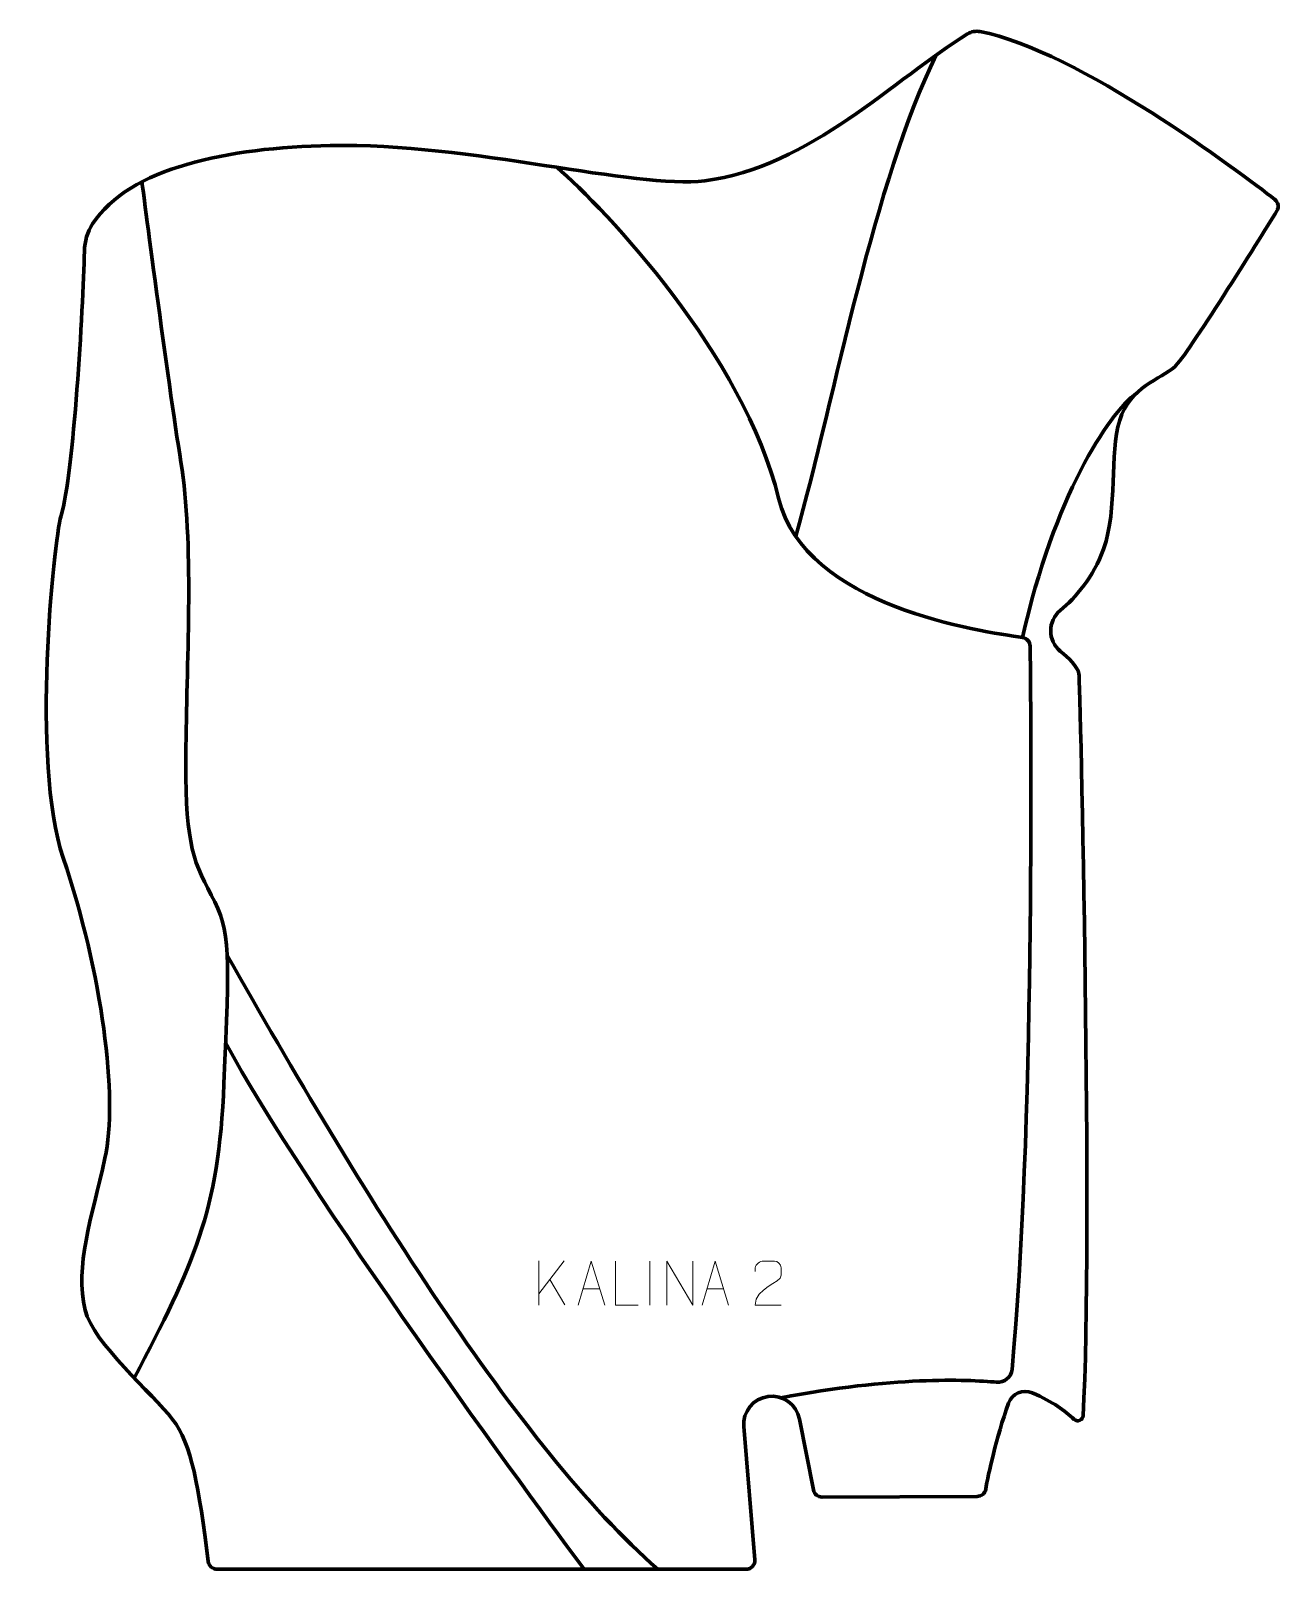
# Model space of a CAD drawing. Header units: millimetres. Extents: x -357 to 349, y -435 to 435.
import ezdxf

# ---------------------------------------------------------------- set-up
doc = ezdxf.new("R2010")
doc.units = ezdxf.units.MM
doc.header["$MEASUREMENT"] = 0
for name, color, linetype in [('layer 1', 7, 'Continuous'), ('layer 2', 7, 'Continuous'), ('layer 3', 7, 'Continuous')]:
    doc.layers.add(name, color=color, linetype=linetype)

msp = doc.modelspace()

# ---------------------------------------------------------------- linework, layer by layer
at = {"layer": 'layer 1', "color": 250, "lineweight": 9}
for points in [[(-69.8793, -260.6308), (-69.8793, -260.6308), (-69.8793, -285.5844), (-69.8793, -285.5844)], [(-55.5031, -260.6308), (-55.5031, -260.6308), (-69.8793, -279.2705), (-69.8793, -279.2705)], [(-7.0309, -260.6494), (-7.0309, -260.6494), (-7.0309, -285.6235), (-7.0309, -285.6235)], [(-55.1778, -285.4886), (-55.1778, -285.4886), (-63.6483, -271.175), (-63.6483, -271.175)], [(-44.7788, -276.3638), (-44.7788, -276.3638), (-35.2831, -276.3638), (-35.2831, -276.3638)], [(25.2212, -276.3638), (25.2212, -276.3638), (34.7169, -276.3638), (34.7169, -276.3638)]]:
    msp.add_open_spline(points, degree=3, dxfattribs=at)
for points, knots in [([(-47.5014, -285.6132), (-47.5014, -285.6132), (-40.1304, -260.6597), (-40.1304, -260.6597), (-40.1304, -260.6597), (-40.1304, -260.6597), (-32.5605, -285.6132), (-32.5605, -285.6132)], [0, 0, 0, 0, 0.33333333, 0.33333333, 0.33333333, 0.33333333, 1, 1, 1, 1]), ([(-13.5564, -285.6133), (-13.5564, -285.6133), (-26.5055, -285.6133), (-26.5055, -285.6133), (-26.5055, -285.6133), (-26.5055, -285.6133), (-26.5055, -260.6597), (-26.5055, -260.6597)], [0, 0, 0, 0, 0.33333333, 0.33333333, 0.33333333, 0.33333333, 1, 1, 1, 1]), ([(2.6417, -285.6132), (2.6417, -285.6132), (2.6417, -260.6597), (2.6417, -260.6597), (2.6417, -260.6597), (2.6417, -260.6597), (17.2965, -285.6132), (17.2965, -285.6132), (17.2965, -285.6132), (17.2965, -285.6132), (17.2965, -260.6597), (17.2965, -260.6597)], [0, 0, 0, 0, 0.25, 0.25, 0.25, 0.25, 0.5, 0.5, 0.5, 0.5, 1, 1, 1, 1]), ([(22.4986, -285.6132), (22.4986, -285.6132), (29.8696, -260.6597), (29.8696, -260.6597), (29.8696, -260.6597), (29.8696, -260.6597), (37.4395, -285.6132), (37.4395, -285.6132)], [0, 0, 0, 0, 0.33333333, 0.33333333, 0.33333333, 0.33333333, 1, 1, 1, 1]), ([(67.3405, -285.6236), (62.4261, -285.6233), (57.5117, -285.6233), (52.5976, -285.6236), (52.5976, -285.6236), (52.5976, -275.6913), (67.2486, -273.0501), (67.3405, -268.7398), (67.3405, -268.7398), (67.3402, -267.3157), (67.3402, -265.892), (67.3405, -264.4687), (67.3405, -264.4687), (67.3236, -262.3916), (65.2008, -260.6668), (63.5298, -260.6495), (63.5298, -260.6495), (61.4566, -260.6499), (59.3837, -260.6499), (57.3113, -260.6495), (57.3113, -260.6495), (55.4892, -260.633), (52.6645, -262.4251), (52.5976, -264.5187), (52.5976, -264.5187), (52.5976, -264.5187), (52.5976, -266.5735), (52.5976, -266.5735)], [0, 0, 0, 0, 0.125, 0.125, 0.125, 0.125, 0.25, 0.25, 0.25, 0.25, 0.375, 0.375, 0.375, 0.375, 0.5, 0.5, 0.5, 0.5, 0.625, 0.625, 0.625, 0.625, 0.75, 0.75, 0.75, 0.75, 1, 1, 1, 1])]:
    msp.add_open_spline(points, degree=3, knots=knots, dxfattribs=at)
at = {"layer": 'layer 2', "color": 230, "lineweight": 200}
msp.add_open_spline([(-251.9123, -434.9999), (-254.4332, -434.9999), (-256.5601, -433.1228), (-256.8733, -430.6241), (-256.8733, -430.6241), (-262.1759, -388.3602), (-266.2572, -364.0797), (-277.0462, -350.2226), (-277.0462, -350.2226), (-288.2025, -335.8938), (-322.1669, -306.7928), (-326.4517, -288.5302), (-326.4517, -288.5302), (-332.4281, -263.0572), (-322.9684, -237.2526), (-315.2955, -202.5586), (-315.2955, -202.5586), (-307.7252, -168.3293), (-316.8893, -97.8803), (-338.975, -32.5607), (-338.975, -32.5607), (-357.2788, 21.5748), (-344.2945, 146.9358), (-340.1381, 160.8642), (-340.1381, 160.8642), (-332.9922, 184.8104), (-327.678, 277.8499), (-326.9382, 310.6674), (-326.9382, 310.6674), (-326.8154, 316.1189), (-325.2477, 321.4582), (-322.2794, 326.0344), (-322.2794, 326.0344), (-301.607, 357.9033), (-245.7047, 369.2246), (-187.7977, 370.3818), (-187.7977, 370.3818), (-108.1115, 371.9738), (-15.7382, 345.4975), (24.1829, 350.4823), (24.1829, 350.4823), (83.1733, 357.8486), (131.9417, 408.4556), (172.727, 433.5145), (172.727, 433.5145), (174.8285, 434.8057), (177.3353, 435.2886), (179.7593, 434.8311), (179.7593, 434.8311), (235.1965, 424.3695), (327.4215, 354.7184), (346.5463, 339.9141), (346.5463, 339.9141), (348.5656, 338.3513), (349.0799, 335.522), (347.7365, 333.3514), (347.7365, 333.3514), (337.4897, 316.7899), (296.8727, 251.46), (289.9201, 245.2095), (289.9201, 245.2095), (281.9516, 238.0453), (264.8193, 234.0652), (258.8429, 214.9602), (258.8429, 214.9602), (252.8661, 195.8555), (257.9299, 165.2739), (249.6788, 142.1232), (249.6788, 142.1232), (243.9514, 126.0535), (233.8383, 114.7138), (225.1568, 107.3919), (225.1568, 107.3919), (217.9909, 101.3474), (217.9965, 90.3284), (225.2249, 84.358), (225.2249, 84.358), (229.7017, 80.6605), (235.0699, 75.522), (235.7338, 71.6746), (235.7338, 71.6746), (236.4475, 67.539), (243.7831, -249.7088), (238.1091, -348.1768), (238.1091, -348.1768), (237.9658, -350.6622), (235.0265, -351.8993), (233.1465, -350.2653), (233.1465, -350.2653), (227.2195, -345.1126), (221.7924, -340.5713), (209.3372, -335.1918), (209.3372, -335.1918), (204.0441, -332.9058), (197.9111, -335.576), (195.9627, -340.9978), (195.9627, -340.9978), (188.7022, -361.2025), (184.5652, -381.0821), (183.0334, -389.7026), (183.0334, -389.7026), (182.6111, -392.0782), (180.5474, -393.8085), (178.1319, -393.8188), (178.1319, -393.8188), (178.1319, -393.8188), (90.4642, -394.1821), (90.4642, -394.1821), (90.4642, -394.1821), (88.0614, -394.192), (85.9916, -392.4937), (85.5344, -390.1375), (85.5344, -390.1375), (85.5344, -390.1375), (77.5687, -350.0628), (77.5687, -350.0628), (77.5687, -350.0628), (75.9978, -341.7827), (68.2219, -336.1725), (59.8593, -337.2869), (59.8593, -337.2869), (51.4702, -338.4042), (45.4303, -345.8947), (46.1246, -354.3208), (46.1246, -354.3208), (46.1246, -354.3208), (52.403, -429.5904), (52.403, -429.5904), (52.403, -429.5904), (52.646, -432.5023), (50.3456, -434.9999), (47.4203, -434.9999), (47.4203, -434.9999), (47.4203, -434.9999), (-251.9123, -434.9999), (-251.9123, -434.9999)], degree=3, knots=[0, 0, 0, 0, 0.02857143, 0.02857143, 0.02857143, 0.02857143, 0.05714286, 0.05714286, 0.05714286, 0.05714286, 0.08571429, 0.08571429, 0.08571429, 0.08571429, 0.11428571, 0.11428571, 0.11428571, 0.11428571, 0.14285714, 0.14285714, 0.14285714, 0.14285714, 0.17142857, 0.17142857, 0.17142857, 0.17142857, 0.2, 0.2, 0.2, 0.2, 0.22857143, 0.22857143, 0.22857143, 0.22857143, 0.25714286, 0.25714286, 0.25714286, 0.25714286, 0.28571429, 0.28571429, 0.28571429, 0.28571429, 0.31428571, 0.31428571, 0.31428571, 0.31428571, 0.34285714, 0.34285714, 0.34285714, 0.34285714, 0.37142857, 0.37142857, 0.37142857, 0.37142857, 0.4, 0.4, 0.4, 0.4, 0.42857143, 0.42857143, 0.42857143, 0.42857143, 0.45714286, 0.45714286, 0.45714286, 0.45714286, 0.48571429, 0.48571429, 0.48571429, 0.48571429, 0.51428571, 0.51428571, 0.51428571, 0.51428571, 0.54285714, 0.54285714, 0.54285714, 0.54285714, 0.57142857, 0.57142857, 0.57142857, 0.57142857, 0.6, 0.6, 0.6, 0.6, 0.62857143, 0.62857143, 0.62857143, 0.62857143, 0.65714286, 0.65714286, 0.65714286, 0.65714286, 0.68571429, 0.68571429, 0.68571429, 0.68571429, 0.71428571, 0.71428571, 0.71428571, 0.71428571, 0.74285714, 0.74285714, 0.74285714, 0.74285714, 0.77142857, 0.77142857, 0.77142857, 0.77142857, 0.8, 0.8, 0.8, 0.8, 0.82857143, 0.82857143, 0.82857143, 0.82857143, 0.85714286, 0.85714286, 0.85714286, 0.85714286, 0.88571429, 0.88571429, 0.88571429, 0.88571429, 0.91428571, 0.91428571, 0.91428571, 0.91428571, 0.94285714, 0.94285714, 0.94285714, 0.94285714, 1, 1, 1, 1], dxfattribs=at)
at = {"layer": 'layer 3', "color": 142, "lineweight": 200}
for points in [[(155.0561, 421.6293), (119.5914, 349.8055), (98.1111, 229.5912), (75.5323, 149.2983)], [(268.3794, 230.2758), (251.6712, 217.9187), (221.7256, 171.4103), (203.8282, 92.0684)], [(-245.9205, -88.0761), (-172.2591, -217.9643), (-81.4167, -366.1804), (-2.512, -434.9998)], [(-247.014, -137.073), (-203.1372, -219.3591), (-71.0576, -399.0323), (-44.1636, -435.0001)]]:
    msp.add_open_spline(points, degree=3, dxfattribs=at)
for points, knots in [([(-59.6883, 358.0591), (-32.2109, 334.6586), (46.4515, 251.1776), (65.8032, 170.9037), (65.8032, 170.9037), (80.611, 109.4791), (180.8084, 95.3624), (203.8282, 92.0685), (203.8282, 92.0685), (206.2602, 91.7203), (208.0774, 89.6597), (208.1169, 87.2026), (208.1169, 87.2026), (208.9449, 35.8777), (210.3436, -191.5677), (197.8863, -321.9875), (197.8863, -321.9875), (197.4669, -326.3746), (193.586, -329.5955), (189.1971, -329.1969), (189.1971, -329.1969), (172.5357, -327.6831), (130.0242, -325.9354), (67.0922, -338.0004)], [0, 0, 0, 0, 0.14285714, 0.14285714, 0.14285714, 0.14285714, 0.28571429, 0.28571429, 0.28571429, 0.28571429, 0.42857143, 0.42857143, 0.42857143, 0.42857143, 0.57142857, 0.57142857, 0.57142857, 0.57142857, 0.71428571, 0.71428571, 0.71428571, 0.71428571, 1, 1, 1, 1]), ([(-298.7085, -326.854), (-265.2927, -262.3895), (-250.9491, -233.7023), (-247.9607, -160.1919), (-247.9607, -160.1919), (-244.9727, -86.6815), (-243.7774, -74.5336), (-255.1327, -53.616), (-255.1327, -53.616), (-266.4879, -32.6984), (-270.074, -21.5382), (-269.4759, 30.4573), (-269.4759, 30.4573), (-268.8783, 82.4522), (-264.9932, 145.8026), (-272.3147, 191.2238), (-272.3147, 191.2238), (-279.6363, 236.6447), (-294.3757, 349.8055), (-294.3757, 349.8055)], [0, 0, 0, 0, 0.16666667, 0.16666667, 0.16666667, 0.16666667, 0.33333333, 0.33333333, 0.33333333, 0.33333333, 0.5, 0.5, 0.5, 0.5, 0.66666667, 0.66666667, 0.66666667, 0.66666667, 1, 1, 1, 1])]:
    msp.add_open_spline(points, degree=3, knots=knots, dxfattribs=at)

doc.saveas('drawing.dxf')
